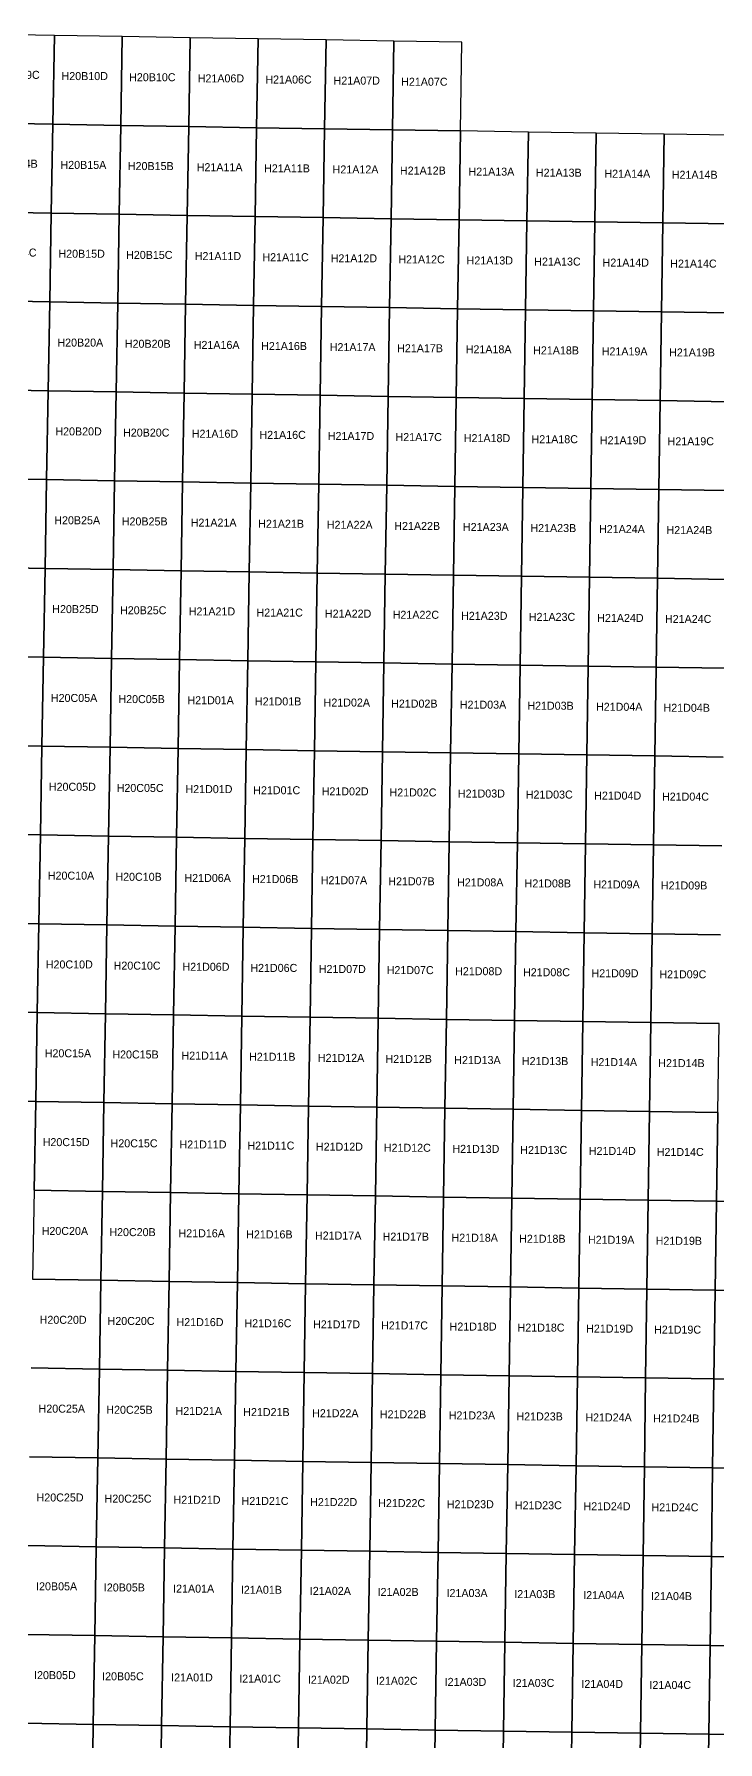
# Model space of a CAD drawing. Extents: x 333963 to 497885, y 4379816 to 4501773.
# Drawn here: x 367830 to 389189, y 4424548 to 4477912 of the extents above; entities that cross this region are included whole.
import ezdxf

# ---------------------------------------------------------------- set-up
doc = ezdxf.new("R2010")
doc.units = 0
doc.layers.add('PINDEX_5000', color=7, linetype='Continuous')

msp = doc.modelspace()

# ---------------------------------------------------------------- linework, layer by layer
at = {"layer": 'PINDEX_5000'}
for p, q in [((368461, 4477874), (366339, 4477912)), ((368461, 4477874), (368412, 4475098)), ((368412, 4475098), (368461, 4477874)), ((370583, 4477837), (368461, 4477874)), ((370583, 4477837), (370535, 4475061)), ((370535, 4475061), (370583, 4477837)), ((372705, 4477801), (370583, 4477837)), ((372705, 4477801), (372657, 4475025)), ((372657, 4475025), (372705, 4477801)), ((374826, 4477765), (372705, 4477801)), ((374826, 4477765), (374780, 4474989)), ((374780, 4474989), (374826, 4477765)), ((376948, 4477730), (374826, 4477765)), ((376948, 4477730), (376902, 4474954)), ((376902, 4474954), (376948, 4477730)), ((379070, 4477696), (376948, 4477730)), ((379070, 4477696), (379025, 4474920)), ((379025, 4474920), (379070, 4477696)), ((381191, 4477662), (379070, 4477696)), ((381147, 4474886), (381191, 4477662)), ((368412, 4475098), (366290, 4475136)), ((366290, 4475136), (368412, 4475098)), ((368412, 4475098), (368364, 4472322)), ((368364, 4472322), (368412, 4475098)), ((370535, 4475061), (368412, 4475098)), ((368412, 4475098), (370535, 4475061)), ((370535, 4475061), (370487, 4472285)), ((370487, 4472285), (370535, 4475061)), ((372657, 4475025), (370535, 4475061)), ((370535, 4475061), (372657, 4475025)), ((372657, 4475025), (372610, 4472249)), ((372610, 4472249), (372657, 4475025)), ((374780, 4474989), (372657, 4475025)), ((372657, 4475025), (374780, 4474989)), ((374780, 4474989), (374734, 4472213)), ((374734, 4472213), (374780, 4474989)), ((376902, 4474954), (374780, 4474989)), ((374780, 4474989), (376902, 4474954)), ((376902, 4474954), (376857, 4472178)), ((376857, 4472178), (376902, 4474954)), ((379025, 4474920), (376902, 4474954)), ((376902, 4474954), (379025, 4474920)), ((379025, 4474920), (378980, 4472143)), ((378980, 4472143), (379025, 4474920)), ((381147, 4474886), (379025, 4474920)), ((379025, 4474920), (381147, 4474886)), ((381147, 4474886), (381103, 4472109)), ((381103, 4472109), (381147, 4474886)), ((383270, 4474852), (381147, 4474886)), ((383270, 4474852), (383226, 4472076)), ((383226, 4472076), (383270, 4474852)), ((385392, 4474820), (383270, 4474852)), ((385392, 4474820), (385350, 4472043)), ((385350, 4472043), (385392, 4474820)), ((387514, 4474787), (385392, 4474820)), ((387514, 4474787), (387473, 4472011)), ((387473, 4472011), (387514, 4474787)), ((389637, 4474756), (387514, 4474787)), ((368364, 4472322), (366241, 4472359)), ((366241, 4472359), (368364, 4472322)), ((368364, 4472322), (368315, 4469546)), ((368315, 4469546), (368364, 4472322)), ((370487, 4472285), (368364, 4472322)), ((368364, 4472322), (370487, 4472285)), ((370487, 4472285), (370439, 4469509)), ((370439, 4469509), (370487, 4472285)), ((372610, 4472249), (370487, 4472285)), ((370487, 4472285), (372610, 4472249)), ((372610, 4472249), (372563, 4469473)), ((372563, 4469473), (372610, 4472249)), ((374734, 4472213), (372610, 4472249)), ((372610, 4472249), (374734, 4472213)), ((374734, 4472213), (374687, 4469437)), ((374687, 4469437), (374734, 4472213)), ((376857, 4472178), (374734, 4472213)), ((374734, 4472213), (376857, 4472178)), ((376857, 4472178), (376811, 4469402)), ((376811, 4469402), (376857, 4472178)), ((378980, 4472143), (376857, 4472178)), ((376857, 4472178), (378980, 4472143)), ((378980, 4472143), (378935, 4469367)), ((378935, 4469367), (378980, 4472143)), ((381103, 4472109), (378980, 4472143)), ((378980, 4472143), (381103, 4472109)), ((381103, 4472109), (381059, 4469333)), ((381059, 4469333), (381103, 4472109)), ((383226, 4472076), (381103, 4472109)), ((381103, 4472109), (383226, 4472076)), ((383226, 4472076), (383183, 4469300)), ((383183, 4469300), (383226, 4472076)), ((385350, 4472043), (383226, 4472076)), ((383226, 4472076), (385350, 4472043)), ((385350, 4472043), (385307, 4469267)), ((385307, 4469267), (385350, 4472043)), ((387473, 4472011), (385350, 4472043)), ((385350, 4472043), (387473, 4472011)), ((387473, 4472011), (387431, 4469235)), ((387431, 4469235), (387473, 4472011)), ((389596, 4471980), (387473, 4472011)), ((387473, 4472011), (389596, 4471980)), ((368315, 4469546), (366191, 4469583)), ((366191, 4469583), (368315, 4469546)), ((368315, 4469546), (368267, 4466770)), ((368267, 4466770), (368315, 4469546)), ((370439, 4469509), (368315, 4469546)), ((368315, 4469546), (370439, 4469509)), ((370439, 4469509), (370391, 4466733)), ((370391, 4466733), (370439, 4469509)), ((372563, 4469473), (370439, 4469509)), ((370439, 4469509), (372563, 4469473)), ((372563, 4469473), (372516, 4466696)), ((372516, 4466696), (372563, 4469473)), ((374687, 4469437), (372563, 4469473)), ((372563, 4469473), (374687, 4469437)), ((374687, 4469437), (374641, 4466661)), ((374641, 4466661), (374687, 4469437)), ((376811, 4469402), (374687, 4469437)), ((374687, 4469437), (376811, 4469402)), ((376811, 4469402), (376766, 4466626)), ((376766, 4466626), (376811, 4469402)), ((378935, 4469367), (376811, 4469402)), ((376811, 4469402), (378935, 4469367)), ((378935, 4469367), (378891, 4466591)), ((378891, 4466591), (378935, 4469367)), ((381059, 4469333), (378935, 4469367)), ((378935, 4469367), (381059, 4469333)), ((381059, 4469333), (381015, 4466557)), ((381015, 4466557), (381059, 4469333)), ((383183, 4469300), (381059, 4469333)), ((381059, 4469333), (383183, 4469300)), ((383183, 4469300), (383140, 4466524)), ((383140, 4466524), (383183, 4469300)), ((385307, 4469267), (383183, 4469300)), ((383183, 4469300), (385307, 4469267)), ((385307, 4469267), (385265, 4466491)), ((385265, 4466491), (385307, 4469267)), ((387431, 4469235), (385307, 4469267)), ((385307, 4469267), (387431, 4469235)), ((387431, 4469235), (387390, 4466459)), ((387390, 4466459), (387431, 4469235)), ((389555, 4469204), (387431, 4469235)), ((387431, 4469235), (389555, 4469204)), ((368267, 4466770), (366142, 4466807)), ((366142, 4466807), (368267, 4466770)), ((368267, 4466770), (368218, 4463993)), ((368218, 4463993), (368267, 4466770)), ((370391, 4466733), (368267, 4466770)), ((368267, 4466770), (370391, 4466733)), ((370391, 4466733), (370344, 4463956)), ((370344, 4463956), (370391, 4466733)), ((372516, 4466696), (370391, 4466733)), ((370391, 4466733), (372516, 4466696)), ((372516, 4466696), (372469, 4463920)), ((372469, 4463920), (372516, 4466696)), ((374641, 4466661), (372516, 4466696)), ((372516, 4466696), (374641, 4466661)), ((374641, 4466661), (374595, 4463884)), ((374595, 4463884), (374641, 4466661)), ((376766, 4466626), (374641, 4466661)), ((374641, 4466661), (376766, 4466626)), ((376766, 4466626), (376720, 4463849)), ((376720, 4463849), (376766, 4466626)), ((378891, 4466591), (376766, 4466626)), ((376766, 4466626), (378891, 4466591)), ((378891, 4466591), (378846, 4463815)), ((378846, 4463815), (378891, 4466591)), ((381015, 4466557), (378891, 4466591)), ((378891, 4466591), (381015, 4466557)), ((381015, 4466557), (380971, 4463781)), ((380971, 4463781), (381015, 4466557)), ((383140, 4466524), (381015, 4466557)), ((381015, 4466557), (383140, 4466524)), ((383140, 4466524), (383097, 4463748)), ((383097, 4463748), (383140, 4466524)), ((385265, 4466491), (383140, 4466524)), ((383140, 4466524), (385265, 4466491)), ((385265, 4466491), (385223, 4463715)), ((385223, 4463715), (385265, 4466491)), ((387390, 4466459), (385265, 4466491)), ((385265, 4466491), (387390, 4466459)), ((387390, 4466459), (387348, 4463683)), ((387348, 4463683), (387390, 4466459)), ((389515, 4466427), (387390, 4466459)), ((387390, 4466459), (389515, 4466427)), ((368218, 4463993), (366092, 4464031)), ((366092, 4464031), (368218, 4463993)), ((368218, 4463993), (368169, 4461217)), ((368169, 4461217), (368218, 4463993)), ((370344, 4463956), (368218, 4463993)), ((368218, 4463993), (370344, 4463956)), ((370344, 4463956), (370296, 4461180)), ((370296, 4461180), (370344, 4463956)), ((372469, 4463920), (370344, 4463956)), ((370344, 4463956), (372469, 4463920)), ((372469, 4463920), (372422, 4461144)), ((372422, 4461144), (372469, 4463920)), ((374595, 4463884), (372469, 4463920)), ((372469, 4463920), (374595, 4463884)), ((374595, 4463884), (374548, 4461108)), ((374548, 4461108), (374595, 4463884)), ((376720, 4463849), (374595, 4463884)), ((374595, 4463884), (376720, 4463849)), ((376720, 4463849), (376675, 4461073)), ((376675, 4461073), (376720, 4463849)), ((378846, 4463815), (376720, 4463849)), ((376720, 4463849), (378846, 4463815)), ((378846, 4463815), (378801, 4461039)), ((378801, 4461039), (378846, 4463815)), ((380971, 4463781), (378846, 4463815)), ((378846, 4463815), (380971, 4463781)), ((380971, 4463781), (380928, 4461005)), ((380928, 4461005), (380971, 4463781)), ((383097, 4463748), (380971, 4463781)), ((380971, 4463781), (383097, 4463748)), ((383097, 4463748), (383054, 4460972)), ((383054, 4460972), (383097, 4463748)), ((385223, 4463715), (383097, 4463748)), ((383097, 4463748), (385223, 4463715)), ((385223, 4463715), (385180, 4460939)), ((385180, 4460939), (385223, 4463715)), ((387348, 4463683), (385223, 4463715)), ((385223, 4463715), (387348, 4463683)), ((387348, 4463683), (387307, 4460907)), ((387307, 4460907), (387348, 4463683)), ((389474, 4463651), (387348, 4463683)), ((387348, 4463683), (389474, 4463651)), ((368169, 4461217), (366043, 4461255)), ((366043, 4461255), (368169, 4461217)), ((368169, 4461217), (368121, 4458441)), ((368121, 4458441), (368169, 4461217)), ((370296, 4461180), (368169, 4461217)), ((368169, 4461217), (370296, 4461180)), ((370296, 4461180), (370248, 4458404)), ((370248, 4458404), (370296, 4461180)), ((372422, 4461144), (370296, 4461180)), ((370296, 4461180), (372422, 4461144)), ((372422, 4461144), (372375, 4458368)), ((372375, 4458368), (372422, 4461144)), ((374548, 4461108), (372422, 4461144)), ((372422, 4461144), (374548, 4461108)), ((374548, 4461108), (374502, 4458332)), ((374502, 4458332), (374548, 4461108)), ((376675, 4461073), (374548, 4461108)), ((374548, 4461108), (376675, 4461073)), ((376675, 4461073), (376629, 4458297)), ((376629, 4458297), (376675, 4461073)), ((378801, 4461039), (376675, 4461073)), ((376675, 4461073), (378801, 4461039)), ((378801, 4461039), (378757, 4458263)), ((378757, 4458263), (378801, 4461039)), ((380928, 4461005), (378801, 4461039)), ((378801, 4461039), (380928, 4461005)), ((380928, 4461005), (380884, 4458229)), ((380884, 4458229), (380928, 4461005)), ((383054, 4460972), (380928, 4461005)), ((380928, 4461005), (383054, 4460972)), ((383054, 4460972), (383011, 4458195)), ((383011, 4458195), (383054, 4460972)), ((385180, 4460939), (383054, 4460972)), ((383054, 4460972), (385180, 4460939)), ((385180, 4460939), (385138, 4458163)), ((385138, 4458163), (385180, 4460939)), ((387307, 4460907), (385180, 4460939)), ((385180, 4460939), (387307, 4460907)), ((387307, 4460907), (387265, 4458131)), ((387265, 4458131), (387307, 4460907)), ((389433, 4460875), (387307, 4460907)), ((387307, 4460907), (389433, 4460875)), ((368121, 4458441), (365994, 4458479)), ((365994, 4458479), (368121, 4458441)), ((368121, 4458441), (368072, 4455665)), ((368072, 4455665), (368121, 4458441)), ((370248, 4458404), (368121, 4458441)), ((368121, 4458441), (370248, 4458404)), ((370248, 4458404), (370200, 4455628)), ((370200, 4455628), (370248, 4458404)), ((372375, 4458368), (370248, 4458404)), ((370248, 4458404), (372375, 4458368)), ((372375, 4458368), (372328, 4455592)), ((372328, 4455592), (372375, 4458368)), ((374502, 4458332), (372375, 4458368)), ((372375, 4458368), (374502, 4458332)), ((374502, 4458332), (374456, 4455556)), ((374456, 4455556), (374502, 4458332)), ((376629, 4458297), (374502, 4458332)), ((374502, 4458332), (376629, 4458297)), ((376629, 4458297), (376584, 4455521)), ((376584, 4455521), (376629, 4458297)), ((378757, 4458263), (376629, 4458297)), ((376629, 4458297), (378757, 4458263)), ((378757, 4458263), (378712, 4455486)), ((378712, 4455486), (378757, 4458263)), ((380884, 4458229), (378757, 4458263)), ((378757, 4458263), (380884, 4458229)), ((380884, 4458229), (380840, 4455453)), ((380840, 4455453), (380884, 4458229)), ((383011, 4458195), (380884, 4458229)), ((380884, 4458229), (383011, 4458195)), ((383011, 4458195), (382968, 4455419)), ((382968, 4455419), (383011, 4458195)), ((385138, 4458163), (383011, 4458195)), ((383011, 4458195), (385138, 4458163)), ((385138, 4458163), (385096, 4455387)), ((385096, 4455387), (385138, 4458163)), ((387265, 4458131), (385138, 4458163)), ((385138, 4458163), (387265, 4458131)), ((387265, 4458131), (387224, 4455355)), ((387224, 4455355), (387265, 4458131)), ((389392, 4458099), (387265, 4458131)), ((387265, 4458131), (389392, 4458099)), ((368072, 4455665), (365944, 4455702)), ((365944, 4455702), (368072, 4455665)), ((368072, 4455665), (368024, 4452889)), ((368024, 4452889), (368072, 4455665)), ((370200, 4455628), (368072, 4455665)), ((368072, 4455665), (370200, 4455628)), ((370200, 4455628), (370153, 4452852)), ((370153, 4452852), (370200, 4455628)), ((372328, 4455592), (370200, 4455628)), ((370200, 4455628), (372328, 4455592)), ((372328, 4455592), (372281, 4452816)), ((372281, 4452816), (372328, 4455592)), ((374456, 4455556), (372328, 4455592)), ((372328, 4455592), (374456, 4455556)), ((374456, 4455556), (374410, 4452780)), ((374410, 4452780), (374456, 4455556)), ((376584, 4455521), (374456, 4455556)), ((374456, 4455556), (376584, 4455521)), ((376584, 4455521), (376539, 4452745)), ((376539, 4452745), (376584, 4455521)), ((378712, 4455486), (376584, 4455521)), ((376584, 4455521), (378712, 4455486)), ((378712, 4455486), (378667, 4452710)), ((378667, 4452710), (378712, 4455486)), ((380840, 4455453), (378712, 4455486)), ((378712, 4455486), (380840, 4455453)), ((380840, 4455453), (380796, 4452676)), ((380796, 4452676), (380840, 4455453)), ((382968, 4455419), (380840, 4455453)), ((380840, 4455453), (382968, 4455419)), ((382968, 4455419), (382925, 4452643)), ((382925, 4452643), (382968, 4455419)), ((385096, 4455387), (382968, 4455419)), ((382968, 4455419), (385096, 4455387)), ((385096, 4455387), (385054, 4452610)), ((385054, 4452610), (385096, 4455387)), ((387224, 4455355), (385096, 4455387)), ((385096, 4455387), (387224, 4455355)), ((387224, 4455355), (387182, 4452578)), ((387182, 4452578), (387224, 4455355)), ((389352, 4455323), (387224, 4455355)), ((387224, 4455355), (389352, 4455323)), ((368024, 4452889), (365895, 4452926)), ((365895, 4452926), (368024, 4452889)), ((368024, 4452889), (367975, 4450113)), ((367975, 4450113), (368024, 4452889)), ((370153, 4452852), (368024, 4452889)), ((368024, 4452889), (370153, 4452852)), ((370153, 4452852), (370105, 4450076)), ((370105, 4450076), (370153, 4452852)), ((372281, 4452816), (370153, 4452852)), ((370153, 4452852), (372281, 4452816)), ((372281, 4452816), (372234, 4450039)), ((372234, 4450039), (372281, 4452816)), ((374410, 4452780), (372281, 4452816)), ((372281, 4452816), (374410, 4452780)), ((374410, 4452780), (374364, 4450004)), ((374364, 4450004), (374410, 4452780)), ((376539, 4452745), (374410, 4452780)), ((374410, 4452780), (376539, 4452745)), ((376539, 4452745), (376493, 4449969)), ((376493, 4449969), (376539, 4452745)), ((378667, 4452710), (376539, 4452745)), ((376539, 4452745), (378667, 4452710)), ((378667, 4452710), (378623, 4449934)), ((378623, 4449934), (378667, 4452710)), ((380796, 4452676), (378667, 4452710)), ((378667, 4452710), (380796, 4452676)), ((380796, 4452676), (380752, 4449900)), ((380752, 4449900), (380796, 4452676)), ((382925, 4452643), (380796, 4452676)), ((380796, 4452676), (382925, 4452643)), ((382925, 4452643), (382882, 4449867)), ((382882, 4449867), (382925, 4452643)), ((385054, 4452610), (382925, 4452643)), ((382925, 4452643), (385054, 4452610)), ((385054, 4452610), (385011, 4449834)), ((385011, 4449834), (385054, 4452610)), ((387182, 4452578), (385054, 4452610)), ((385054, 4452610), (387182, 4452578)), ((387182, 4452578), (387141, 4449802)), ((387141, 4449802), (387182, 4452578)), ((389311, 4452547), (387182, 4452578)), ((387182, 4452578), (389311, 4452547)), ((367975, 4450113), (365846, 4450150)), ((365846, 4450150), (367975, 4450113)), ((367975, 4450113), (367927, 4447336)), ((367927, 4447336), (367975, 4450113)), ((370105, 4450076), (367975, 4450113)), ((367975, 4450113), (370105, 4450076)), ((370105, 4450076), (370057, 4447300)), ((370057, 4447300), (370105, 4450076)), ((372234, 4450039), (370105, 4450076)), ((370105, 4450076), (372234, 4450039)), ((372234, 4450039), (372187, 4447263)), ((372187, 4447263), (372234, 4450039)), ((374364, 4450004), (372234, 4450039)), ((372234, 4450039), (374364, 4450004)), ((374364, 4450004), (374318, 4447228)), ((374318, 4447228), (374364, 4450004)), ((376493, 4449969), (374364, 4450004)), ((374364, 4450004), (376493, 4449969)), ((376493, 4449969), (376448, 4447193)), ((376448, 4447193), (376493, 4449969)), ((378623, 4449934), (376493, 4449969)), ((376493, 4449969), (378623, 4449934)), ((378623, 4449934), (378578, 4447158)), ((378578, 4447158), (378623, 4449934)), ((380752, 4449900), (378623, 4449934)), ((378623, 4449934), (380752, 4449900)), ((380752, 4449900), (380709, 4447124)), ((380709, 4447124), (380752, 4449900)), ((382882, 4449867), (380752, 4449900)), ((380752, 4449900), (382882, 4449867)), ((382882, 4449867), (382839, 4447091)), ((382839, 4447091), (382882, 4449867)), ((385011, 4449834), (382882, 4449867)), ((382882, 4449867), (385011, 4449834)), ((385011, 4449834), (384969, 4447058)), ((384969, 4447058), (385011, 4449834)), ((387141, 4449802), (385011, 4449834)), ((385011, 4449834), (387141, 4449802)), ((387141, 4449802), (387099, 4447026)), ((387099, 4447026), (387141, 4449802)), ((389270, 4449771), (387141, 4449802)), ((387141, 4449802), (389270, 4449771)), ((367927, 4447336), (365797, 4447374)), ((365797, 4447374), (367927, 4447336)), ((367927, 4447336), (367878, 4444560)), ((367878, 4444560), (367927, 4447336)), ((370057, 4447300), (367927, 4447336)), ((367927, 4447336), (370057, 4447300)), ((370057, 4447300), (370010, 4444524)), ((370010, 4444524), (370057, 4447300)), ((372187, 4447263), (370057, 4447300)), ((370057, 4447300), (372187, 4447263)), ((372187, 4447263), (372141, 4444487)), ((372141, 4444487), (372187, 4447263)), ((374318, 4447228), (372187, 4447263)), ((372187, 4447263), (374318, 4447228)), ((374318, 4447228), (374272, 4444452)), ((374272, 4444452), (374318, 4447228)), ((376448, 4447193), (374318, 4447228)), ((374318, 4447228), (376448, 4447193)), ((376448, 4447193), (376403, 4444417)), ((376403, 4444417), (376448, 4447193)), ((378578, 4447158), (376448, 4447193)), ((376448, 4447193), (378578, 4447158)), ((378578, 4447158), (378534, 4444382)), ((378534, 4444382), (378578, 4447158)), ((380709, 4447124), (378578, 4447158)), ((378578, 4447158), (380709, 4447124)), ((380709, 4447124), (380665, 4444348)), ((380665, 4444348), (380709, 4447124)), ((382839, 4447091), (380709, 4447124)), ((380709, 4447124), (382839, 4447091)), ((382839, 4447091), (382796, 4444315)), ((382796, 4444315), (382839, 4447091)), ((384969, 4447058), (382839, 4447091)), ((382839, 4447091), (384969, 4447058)), ((384969, 4447058), (384927, 4444282)), ((384927, 4444282), (384969, 4447058)), ((387099, 4447026), (384969, 4447058)), ((384969, 4447058), (387099, 4447026)), ((387099, 4447026), (387058, 4444250)), ((387058, 4444250), (387099, 4447026)), ((389230, 4446995), (387099, 4447026)), ((387099, 4447026), (389230, 4446995)), ((389189, 4444219), (389230, 4446995)), ((367878, 4444560), (365747, 4444598)), ((365747, 4444598), (367878, 4444560)), ((367878, 4444560), (367830, 4441784)), ((367830, 4441784), (367878, 4444560)), ((370010, 4444524), (367878, 4444560)), ((367878, 4444560), (370010, 4444524)), ((370010, 4444524), (369962, 4441747)), ((369962, 4441747), (370010, 4444524)), ((372141, 4444487), (370010, 4444524)), ((370010, 4444524), (372141, 4444487)), ((372141, 4444487), (372094, 4441711)), ((372094, 4441711), (372141, 4444487)), ((374272, 4444452), (372141, 4444487)), ((372141, 4444487), (374272, 4444452)), ((374272, 4444452), (374226, 4441676)), ((374226, 4441676), (374272, 4444452)), ((376403, 4444417), (374272, 4444452)), ((374272, 4444452), (376403, 4444417)), ((376403, 4444417), (376357, 4441640)), ((376357, 4441640), (376403, 4444417)), ((378534, 4444382), (376403, 4444417)), ((376403, 4444417), (378534, 4444382)), ((378534, 4444382), (378489, 4441606)), ((378489, 4441606), (378534, 4444382)), ((380665, 4444348), (378534, 4444382)), ((378534, 4444382), (380665, 4444348)), ((380665, 4444348), (380621, 4441572)), ((380621, 4441572), (380665, 4444348)), ((382796, 4444315), (380665, 4444348)), ((380665, 4444348), (382796, 4444315)), ((382796, 4444315), (382753, 4441539)), ((382753, 4441539), (382796, 4444315)), ((384927, 4444282), (382796, 4444315)), ((382796, 4444315), (384927, 4444282)), ((384927, 4444282), (384885, 4441506)), ((384885, 4441506), (384927, 4444282)), ((387058, 4444250), (384927, 4444282)), ((384927, 4444282), (387058, 4444250)), ((387058, 4444250), (387017, 4441474)), ((387017, 4441474), (387058, 4444250)), ((389189, 4444219), (387058, 4444250)), ((387058, 4444250), (389189, 4444219)), ((389189, 4444219), (389148, 4441443)), ((389148, 4441443), (389189, 4444219)), ((367830, 4441784), (367782, 4439008)), ((369962, 4441747), (367830, 4441784)), ((367830, 4441784), (369962, 4441747)), ((369962, 4441747), (369914, 4438971)), ((369914, 4438971), (369962, 4441747)), ((372094, 4441711), (369962, 4441747)), ((369962, 4441747), (372094, 4441711)), ((372094, 4441711), (372047, 4438935)), ((372047, 4438935), (372094, 4441711)), ((374226, 4441676), (372094, 4441711)), ((372094, 4441711), (374226, 4441676)), ((374226, 4441676), (374180, 4438899)), ((374180, 4438899), (374226, 4441676)), ((376357, 4441640), (374226, 4441676)), ((374226, 4441676), (376357, 4441640)), ((376357, 4441640), (376312, 4438864)), ((376312, 4438864), (376357, 4441640)), ((378489, 4441606), (376357, 4441640)), ((376357, 4441640), (378489, 4441606)), ((378489, 4441606), (378445, 4438830)), ((378445, 4438830), (378489, 4441606)), ((380621, 4441572), (378489, 4441606)), ((378489, 4441606), (380621, 4441572)), ((380621, 4441572), (380577, 4438796)), ((380577, 4438796), (380621, 4441572)), ((382753, 4441539), (380621, 4441572)), ((380621, 4441572), (382753, 4441539)), ((382753, 4441539), (382710, 4438763)), ((382710, 4438763), (382753, 4441539)), ((384885, 4441506), (382753, 4441539)), ((382753, 4441539), (384885, 4441506)), ((384885, 4441506), (384843, 4438730)), ((384843, 4438730), (384885, 4441506)), ((387017, 4441474), (384885, 4441506)), ((384885, 4441506), (387017, 4441474)), ((387017, 4441474), (386975, 4438698)), ((386975, 4438698), (387017, 4441474)), ((389148, 4441443), (387017, 4441474)), ((387017, 4441474), (389148, 4441443)), ((389148, 4441443), (389108, 4438667)), ((389108, 4438667), (389148, 4441443)), ((391280, 4441412), (389148, 4441443)), ((389148, 4441443), (391280, 4441412)), ((367782, 4439008), (369914, 4438971)), ((369914, 4438971), (367782, 4439008)), ((369914, 4438971), (369867, 4436195)), ((369867, 4436195), (369914, 4438971)), ((369914, 4438971), (372047, 4438935)), ((372047, 4438935), (369914, 4438971)), ((372047, 4438935), (372000, 4436159)), ((372000, 4436159), (372047, 4438935)), ((372047, 4438935), (374180, 4438899)), ((374180, 4438899), (372047, 4438935)), ((374180, 4438899), (374134, 4436123)), ((374134, 4436123), (374180, 4438899)), ((374180, 4438899), (376312, 4438864)), ((376312, 4438864), (374180, 4438899)), ((376312, 4438864), (376267, 4436088)), ((376267, 4436088), (376312, 4438864)), ((376312, 4438864), (378445, 4438830)), ((378445, 4438830), (376312, 4438864)), ((378445, 4438830), (378400, 4436054)), ((378400, 4436054), (378445, 4438830)), ((378445, 4438830), (380577, 4438796)), ((380577, 4438796), (378445, 4438830)), ((380577, 4438796), (380534, 4436020)), ((380534, 4436020), (380577, 4438796)), ((380577, 4438796), (382710, 4438763)), ((382710, 4438763), (380577, 4438796)), ((382710, 4438763), (382667, 4435987)), ((382667, 4435987), (382710, 4438763)), ((382710, 4438763), (384843, 4438730)), ((384843, 4438730), (382710, 4438763)), ((384843, 4438730), (384801, 4435954)), ((384801, 4435954), (384843, 4438730)), ((384843, 4438730), (386975, 4438698)), ((386975, 4438698), (384843, 4438730)), ((386975, 4438698), (386934, 4435922)), ((386934, 4435922), (386975, 4438698)), ((386975, 4438698), (389108, 4438667)), ((389108, 4438667), (386975, 4438698)), ((389108, 4438667), (389067, 4435891)), ((389067, 4435891), (389108, 4438667)), ((389108, 4438667), (391240, 4438636)), ((391240, 4438636), (389108, 4438667)), ((367733, 4436232), (369867, 4436195)), ((369867, 4436195), (367733, 4436232)), ((369867, 4436195), (369819, 4433419)), ((369819, 4433419), (369867, 4436195)), ((369867, 4436195), (372000, 4436159)), ((372000, 4436159), (369867, 4436195)), ((372000, 4436159), (371953, 4433383)), ((371953, 4433383), (372000, 4436159)), ((372000, 4436159), (374134, 4436123)), ((374134, 4436123), (372000, 4436159)), ((374134, 4436123), (374088, 4433347)), ((374088, 4433347), (374134, 4436123)), ((374134, 4436123), (376267, 4436088)), ((376267, 4436088), (374134, 4436123)), ((376267, 4436088), (376222, 4433312)), ((376222, 4433312), (376267, 4436088)), ((376267, 4436088), (378400, 4436054)), ((378400, 4436054), (376267, 4436088)), ((378400, 4436054), (378356, 4433278)), ((378356, 4433278), (378400, 4436054)), ((378400, 4436054), (380534, 4436020)), ((380534, 4436020), (378400, 4436054)), ((380534, 4436020), (380490, 4433244)), ((380490, 4433244), (380534, 4436020)), ((380534, 4436020), (382667, 4435987)), ((382667, 4435987), (380534, 4436020)), ((382667, 4435987), (382624, 4433211)), ((382624, 4433211), (382667, 4435987)), ((382667, 4435987), (384801, 4435954)), ((384801, 4435954), (382667, 4435987)), ((384801, 4435954), (384758, 4433178)), ((384758, 4433178), (384801, 4435954)), ((384801, 4435954), (386934, 4435922)), ((386934, 4435922), (384801, 4435954)), ((386934, 4435922), (386893, 4433146)), ((386893, 4433146), (386934, 4435922)), ((386934, 4435922), (389067, 4435891)), ((389067, 4435891), (386934, 4435922)), ((389067, 4435891), (389027, 4433115)), ((389027, 4433115), (389067, 4435891)), ((389067, 4435891), (391201, 4435860)), ((391201, 4435860), (389067, 4435891)), ((367685, 4433456), (369819, 4433419)), ((369819, 4433419), (367685, 4433456)), ((369819, 4433419), (369772, 4430643)), ((369772, 4430643), (369819, 4433419)), ((369819, 4433419), (371953, 4433383)), ((371953, 4433383), (369819, 4433419)), ((371953, 4433383), (371907, 4430607)), ((371907, 4430607), (371953, 4433383)), ((371953, 4433383), (374088, 4433347)), ((374088, 4433347), (371953, 4433383)), ((374088, 4433347), (374042, 4430571)), ((374042, 4430571), (374088, 4433347)), ((374088, 4433347), (376222, 4433312)), ((376222, 4433312), (374088, 4433347)), ((376222, 4433312), (376177, 4430536)), ((376177, 4430536), (376222, 4433312)), ((376222, 4433312), (378356, 4433278)), ((378356, 4433278), (376222, 4433312)), ((378356, 4433278), (378312, 4430502)), ((378312, 4430502), (378356, 4433278)), ((378356, 4433278), (380490, 4433244)), ((380490, 4433244), (378356, 4433278)), ((380490, 4433244), (380447, 4430468)), ((380447, 4430468), (380490, 4433244)), ((380490, 4433244), (382624, 4433211)), ((382624, 4433211), (380490, 4433244)), ((382624, 4433211), (382581, 4430435)), ((382581, 4430435), (382624, 4433211)), ((382624, 4433211), (384758, 4433178)), ((384758, 4433178), (382624, 4433211)), ((384758, 4433178), (384716, 4430402)), ((384716, 4430402), (384758, 4433178)), ((384758, 4433178), (386893, 4433146)), ((386893, 4433146), (384758, 4433178)), ((386893, 4433146), (386851, 4430370)), ((386851, 4430370), (386893, 4433146)), ((386893, 4433146), (389027, 4433115)), ((389027, 4433115), (386893, 4433146)), ((389027, 4433115), (388986, 4430339)), ((388986, 4430339), (389027, 4433115)), ((389027, 4433115), (391161, 4433084)), ((391161, 4433084), (389027, 4433115)), ((367637, 4430680), (369772, 4430643)), ((369772, 4430643), (367637, 4430680)), ((369772, 4430643), (369724, 4427867)), ((369724, 4427867), (369772, 4430643)), ((369772, 4430643), (371907, 4430607)), ((371907, 4430607), (369772, 4430643)), ((371907, 4430607), (371860, 4427831)), ((371860, 4427831), (371907, 4430607)), ((371907, 4430607), (374042, 4430571)), ((374042, 4430571), (371907, 4430607)), ((374042, 4430571), (373996, 4427795)), ((373996, 4427795), (374042, 4430571)), ((374042, 4430571), (376177, 4430536)), ((376177, 4430536), (374042, 4430571)), ((376177, 4430536), (376131, 4427760)), ((376131, 4427760), (376177, 4430536)), ((376177, 4430536), (378312, 4430502)), ((378312, 4430502), (376177, 4430536)), ((378312, 4430502), (378267, 4427726)), ((378267, 4427726), (378312, 4430502)), ((378312, 4430502), (380447, 4430468)), ((380447, 4430468), (378312, 4430502)), ((380447, 4430468), (380403, 4427692)), ((380403, 4427692), (380447, 4430468)), ((380447, 4430468), (382581, 4430435)), ((382581, 4430435), (380447, 4430468)), ((382581, 4430435), (382539, 4427659)), ((382539, 4427659), (382581, 4430435)), ((382581, 4430435), (384716, 4430402)), ((384716, 4430402), (382581, 4430435)), ((384716, 4430402), (384674, 4427626)), ((384674, 4427626), (384716, 4430402)), ((384716, 4430402), (386851, 4430370)), ((386851, 4430370), (384716, 4430402)), ((386851, 4430370), (386810, 4427594)), ((386810, 4427594), (386851, 4430370)), ((386851, 4430370), (388986, 4430339)), ((388986, 4430339), (386851, 4430370)), ((388986, 4430339), (388946, 4427563)), ((388946, 4427563), (388986, 4430339)), ((388986, 4430339), (391121, 4430308)), ((391121, 4430308), (388986, 4430339)), ((367588, 4427904), (369724, 4427867)), ((369724, 4427867), (367588, 4427904)), ((369724, 4427867), (369677, 4425091)), ((369677, 4425091), (369724, 4427867)), ((369724, 4427867), (371860, 4427831)), ((371860, 4427831), (369724, 4427867)), ((371860, 4427831), (371813, 4425055)), ((371813, 4425055), (371860, 4427831)), ((371860, 4427831), (373996, 4427795)), ((373996, 4427795), (371860, 4427831)), ((373996, 4427795), (373950, 4425019)), ((373950, 4425019), (373996, 4427795)), ((373996, 4427795), (376131, 4427760)), ((376131, 4427760), (373996, 4427795)), ((376131, 4427760), (376086, 4424984)), ((376086, 4424984), (376131, 4427760)), ((376131, 4427760), (378267, 4427726)), ((378267, 4427726), (376131, 4427760)), ((378267, 4427726), (378223, 4424950)), ((378223, 4424950), (378267, 4427726)), ((378267, 4427726), (380403, 4427692)), ((380403, 4427692), (378267, 4427726)), ((380403, 4427692), (380359, 4424916)), ((380359, 4424916), (380403, 4427692)), ((380403, 4427692), (382539, 4427659)), ((382539, 4427659), (380403, 4427692)), ((382539, 4427659), (382496, 4424883)), ((382496, 4424883), (382539, 4427659)), ((382539, 4427659), (384674, 4427626)), ((384674, 4427626), (382539, 4427659)), ((384674, 4427626), (384632, 4424850)), ((384632, 4424850), (384674, 4427626)), ((384674, 4427626), (386810, 4427594)), ((386810, 4427594), (384674, 4427626)), ((386810, 4427594), (386769, 4424818)), ((386769, 4424818), (386810, 4427594)), ((386810, 4427594), (388946, 4427563)), ((388946, 4427563), (386810, 4427594)), ((388946, 4427563), (388905, 4424787)), ((388905, 4424787), (388946, 4427563)), ((388946, 4427563), (391082, 4427532)), ((391082, 4427532), (388946, 4427563)), ((367540, 4425128), (369677, 4425091)), ((369677, 4425091), (367540, 4425128)), ((369677, 4425091), (369629, 4422315)), ((369629, 4422315), (369677, 4425091)), ((369677, 4425091), (371813, 4425055)), ((371813, 4425055), (369677, 4425091)), ((371813, 4425055), (371767, 4422279)), ((371767, 4422279), (371813, 4425055)), ((371813, 4425055), (373950, 4425019)), ((373950, 4425019), (371813, 4425055)), ((373950, 4425019), (373904, 4422243)), ((373904, 4422243), (373950, 4425019)), ((373950, 4425019), (376086, 4424984)), ((376086, 4424984), (373950, 4425019)), ((376086, 4424984), (376041, 4422208)), ((376041, 4422208), (376086, 4424984)), ((376086, 4424984), (378223, 4424950)), ((378223, 4424950), (376086, 4424984)), ((378223, 4424950), (378178, 4422174)), ((378178, 4422174), (378223, 4424950)), ((378223, 4424950), (380359, 4424916)), ((380359, 4424916), (378223, 4424950)), ((380359, 4424916), (380316, 4422140)), ((380316, 4422140), (380359, 4424916)), ((380359, 4424916), (382496, 4424883)), ((382496, 4424883), (380359, 4424916)), ((382496, 4424883), (382453, 4422107)), ((382453, 4422107), (382496, 4424883)), ((382496, 4424883), (384632, 4424850)), ((384632, 4424850), (382496, 4424883)), ((384632, 4424850), (384590, 4422074)), ((384590, 4422074), (384632, 4424850)), ((384632, 4424850), (386769, 4424818)), ((386769, 4424818), (384632, 4424850)), ((386769, 4424818), (386728, 4422042)), ((386728, 4422042), (386769, 4424818)), ((386769, 4424818), (388905, 4424787)), ((388905, 4424787), (386769, 4424818)), ((388905, 4424787), (388865, 4422011)), ((388865, 4422011), (388905, 4424787)), ((388905, 4424787), (391042, 4424756)), ((391042, 4424756), (388905, 4424787))]:
    msp.add_line(p, q, dxfattribs=at)

# ---------------------------------------------------------------- texts
for s, p in [('H20B09C', (366553, 4476515)), ('H20B10D', (368685, 4476477)), ('H20B10C', (370797, 4476441)), ('H21A06D', (372939, 4476405)), ('H21A06C', (375052, 4476369)), ('H21A07D', (377183, 4476335)), ('H21A07C', (379296, 4476300)), ('H20B14B', (366511, 4473738)), ('H20B15A', (368652, 4473701)), ('H20B15B', (370757, 4473665)), ('H21A11A', (372908, 4473629)), ('H21A11B', (375013, 4473593)), ('H21A12A', (377154, 4473558)), ('H21A12B', (379258, 4473524)), ('H21A13A', (381399, 4473491)), ('H21A13B', (383504, 4473458)), ('H21A14A', (385645, 4473425)), ('H21A14B', (387750, 4473393)), ('H20B14C', (366455, 4470962)), ('H20B15D', (368588, 4470925)), ('H20B15C', (370702, 4470888)), ('H21A11D', (372846, 4470852)), ('H21A11C', (374960, 4470817)), ('H21A12D', (377093, 4470782)), ('H21A12C', (379207, 4470748)), ('H21A13D', (381340, 4470714)), ('H21A13C', (383454, 4470681)), ('H21A14D', (385588, 4470649)), ('H21A14C', (387702, 4470617)), ('H20B20A', (368556, 4468149)), ('H20B20B', (370662, 4468112)), ('H21A16A', (372815, 4468076)), ('H21A16B', (374921, 4468041)), ('H21A17A', (377064, 4468006)), ('H21A17B', (379170, 4467972)), ('H21A18A', (381312, 4467938)), ('H21A18B', (383419, 4467905)), ('H21A19A', (385561, 4467873)), ('H21A19B', (387667, 4467841)), ('H20B20D', (368492, 4465373)), ('H20B20C', (370607, 4465336)), ('H21A16D', (372753, 4465300)), ('H21A16C', (374868, 4465265)), ('H21A17D', (377003, 4465230)), ('H21A17C', (379119, 4465196)), ('H21A18D', (381253, 4465162)), ('H21A18C', (383369, 4465129)), ('H21A19D', (385504, 4465097)), ('H21A19C', (387619, 4465065)), ('H20B25A', (368459, 4462596)), ('H20B25B', (370567, 4462560)), ('H21A21A', (372721, 4462524)), ('H21A21B', (374829, 4462488)), ('H21A22A', (376973, 4462454)), ('H21A22B', (379081, 4462419)), ('H21A23A', (381225, 4462386)), ('H21A23B', (383333, 4462353)), ('H21A24A', (385477, 4462321)), ('H21A24B', (387585, 4462289)), ('H20B25D', (368396, 4459820)), ('H20B25C', (370513, 4459784)), ('H21A21D', (372659, 4459748)), ('H21A21C', (374776, 4459712)), ('H21A22D', (376913, 4459678)), ('H21A22C', (379030, 4459643)), ('H21A23D', (381166, 4459610)), ('H21A23C', (383284, 4459577)), ('H21A24D', (385420, 4459544)), ('H21A24C', (387537, 4459513)), ('H20C05A', (368352, 4457044)), ('H20C05B', (370462, 4457008)), ('H21D01A', (372618, 4456972)), ('H21D01B', (374727, 4456936)), ('H21D02A', (376873, 4456901)), ('H21D02B', (378982, 4456867)), ('H21D03A', (381128, 4456834)), ('H21D03B', (383237, 4456801)), ('H21D04A', (385383, 4456768)), ('H21D04B', (387492, 4456736)), ('H20C05D', (368289, 4454268)), ('H20C05C', (370407, 4454231)), ('H21D01D', (372556, 4454195)), ('H21D01C', (374674, 4454160)), ('H21D02D', (376812, 4454125)), ('H21D02C', (378931, 4454091)), ('H21D03D', (381069, 4454058)), ('H21D03C', (383188, 4454025)), ('H21D04D', (385326, 4453992)), ('H21D04C', (387444, 4453960)), ('H20C10A', (368256, 4451492)), ('H20C10B', (370367, 4451455)), ('H21D06A', (372525, 4451419)), ('H21D06B', (374636, 4451384)), ('H21D07A', (376783, 4451349)), ('H21D07B', (378894, 4451315)), ('H21D08A', (381041, 4451281)), ('H21D08B', (383152, 4451248)), ('H21D09A', (385299, 4451216)), ('H21D09B', (387410, 4451184)), ('H20C10D', (368193, 4448716)), ('H20C10C', (370313, 4448679)), ('H21D06D', (372463, 4448643)), ('H21D06C', (374583, 4448608)), ('H21D07D', (376722, 4448573)), ('H21D07C', (378843, 4448539)), ('H21D08D', (380982, 4448505)), ('H21D08C', (383102, 4448472)), ('H21D09D', (385242, 4448440)), ('H21D09C', (387362, 4448408)), ('H20C15A', (368160, 4445940)), ('H20C15B', (370272, 4445903)), ('H21D11A', (372432, 4445867)), ('H21D11B', (374544, 4445832)), ('H21D12A', (376693, 4445797)), ('H21D12B', (378805, 4445763)), ('H21D13A', (380954, 4445729)), ('H21D13B', (383067, 4445696)), ('H21D14A', (385216, 4445664)), ('H21D14B', (387328, 4445632)), ('H20C15D', (368096, 4443164)), ('H20C15C', (370218, 4443127)), ('H21D11D', (372370, 4443091)), ('H21D11C', (374492, 4443056)), ('H21D12D', (376633, 4443021)), ('H21D12C', (378754, 4442987)), ('H21D13D', (380896, 4442953)), ('H21D13C', (383017, 4442920)), ('H21D14D', (385158, 4442888)), ('H21D14C', (387280, 4442856)), ('H20C20A', (368064, 4440387)), ('H20C20B', (370178, 4440351)), ('H21D16A', (372339, 4440315)), ('H21D16B', (374453, 4440280)), ('H21D17A', (376603, 4440245)), ('H21D17B', (378717, 4440211)), ('H21D18A', (380868, 4440177)), ('H21D18B', (382982, 4440144)), ('H21D19A', (385132, 4440112)), ('H21D19B', (387246, 4440080)), ('H20C20D', (368001, 4437611)), ('H20C20C', (370124, 4437575)), ('H21D16D', (372277, 4437539)), ('H21D16C', (374400, 4437504)), ('H21D17D', (376543, 4437469)), ('H21D17C', (378666, 4437435)), ('H21D18D', (380809, 4437401)), ('H21D18C', (382932, 4437368)), ('H21D19D', (385075, 4437336)), ('H21D19C', (387198, 4437304)), ('H20C25A', (367968, 4434835)), ('H20C25B', (370084, 4434799)), ('H21D21A', (372246, 4434763)), ('H21D21B', (374362, 4434728)), ('H21D22A', (376514, 4434693)), ('H21D22B', (378629, 4434659)), ('H21D23A', (380781, 4434625)), ('H21D23B', (382897, 4434592)), ('H21D24A', (385049, 4434560)), ('H21D24B', (387164, 4434528)), ('H20C25D', (367905, 4432059)), ('H20C25C', (370030, 4432023)), ('H21D21D', (372184, 4431987)), ('H21D21C', (374309, 4431951)), ('H21D22D', (376453, 4431917)), ('H21D22C', (378578, 4431883)), ('H21D23D', (380722, 4431849)), ('H21D23C', (382847, 4431816)), ('H21D24D', (384992, 4431784)), ('H21D24C', (387116, 4431752)), ('I20B05A', (367890, 4429283)), ('I20B05B', (370007, 4429247)), ('I21A01A', (372171, 4429211)), ('I21A01B', (374288, 4429175)), ('I21A02A', (376442, 4429141)), ('I21A02B', (378559, 4429107)), ('I21A03A', (380713, 4429073)), ('I21A03B', (382830, 4429040)), ('I21A04A', (384983, 4429008)), ('I21A04B', (387100, 4428976)), ('I20B05D', (367827, 4426507)), ('I20B05C', (369953, 4426471)), ('I21A01D', (372109, 4426435)), ('I21A01C', (374236, 4426399)), ('I21A02D', (376382, 4426365)), ('I21A02C', (378508, 4426331)), ('I21A03D', (380654, 4426297)), ('I21A03C', (382780, 4426264)), ('I21A04D', (384926, 4426232)), ('I21A04C', (387052, 4426200))]:
    msp.add_text(s, height=250, dxfattribs=at).set_placement(p)

doc.saveas('drawing.dxf')
